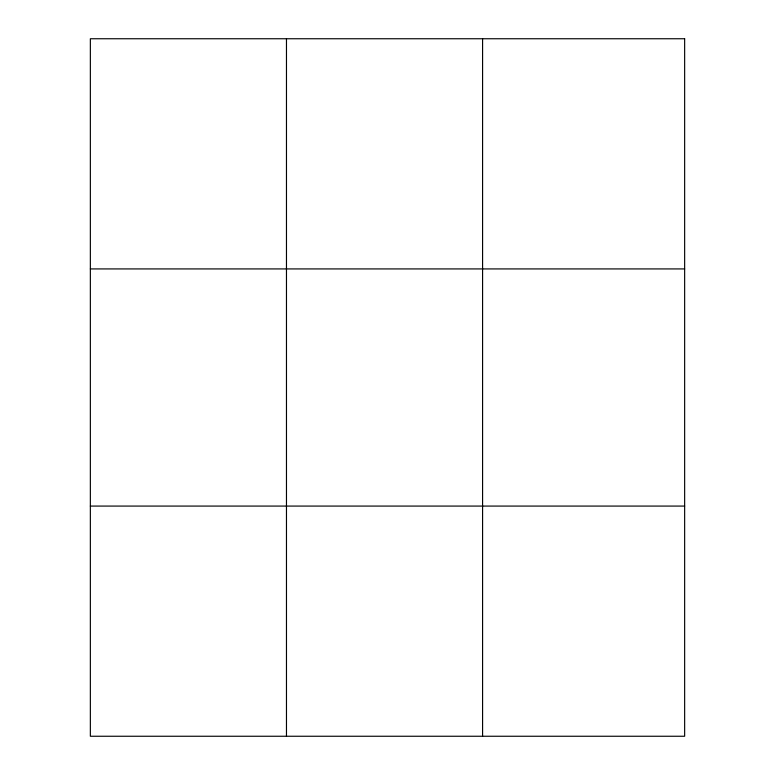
<?xml version="1.0" encoding="UTF-8"?>
<svg xmlns="http://www.w3.org/2000/svg" width="775" height="775" viewBox="0 0 775 775"><rect width="100%" height="100%" fill="white"/><g stroke="black" fill="none" stroke-linecap="round" stroke-linejoin="round"><path stroke-width="1.16" d="M286.469 736.25L286.469 38.75M482.583 736.25L482.583 38.75M90.355 268.925L684.645 268.925M90.355 506.075L684.645 506.075M684.645 38.75L684.645 736.25L90.355 736.25L90.355 38.75L684.645 38.75"/></g></svg>
